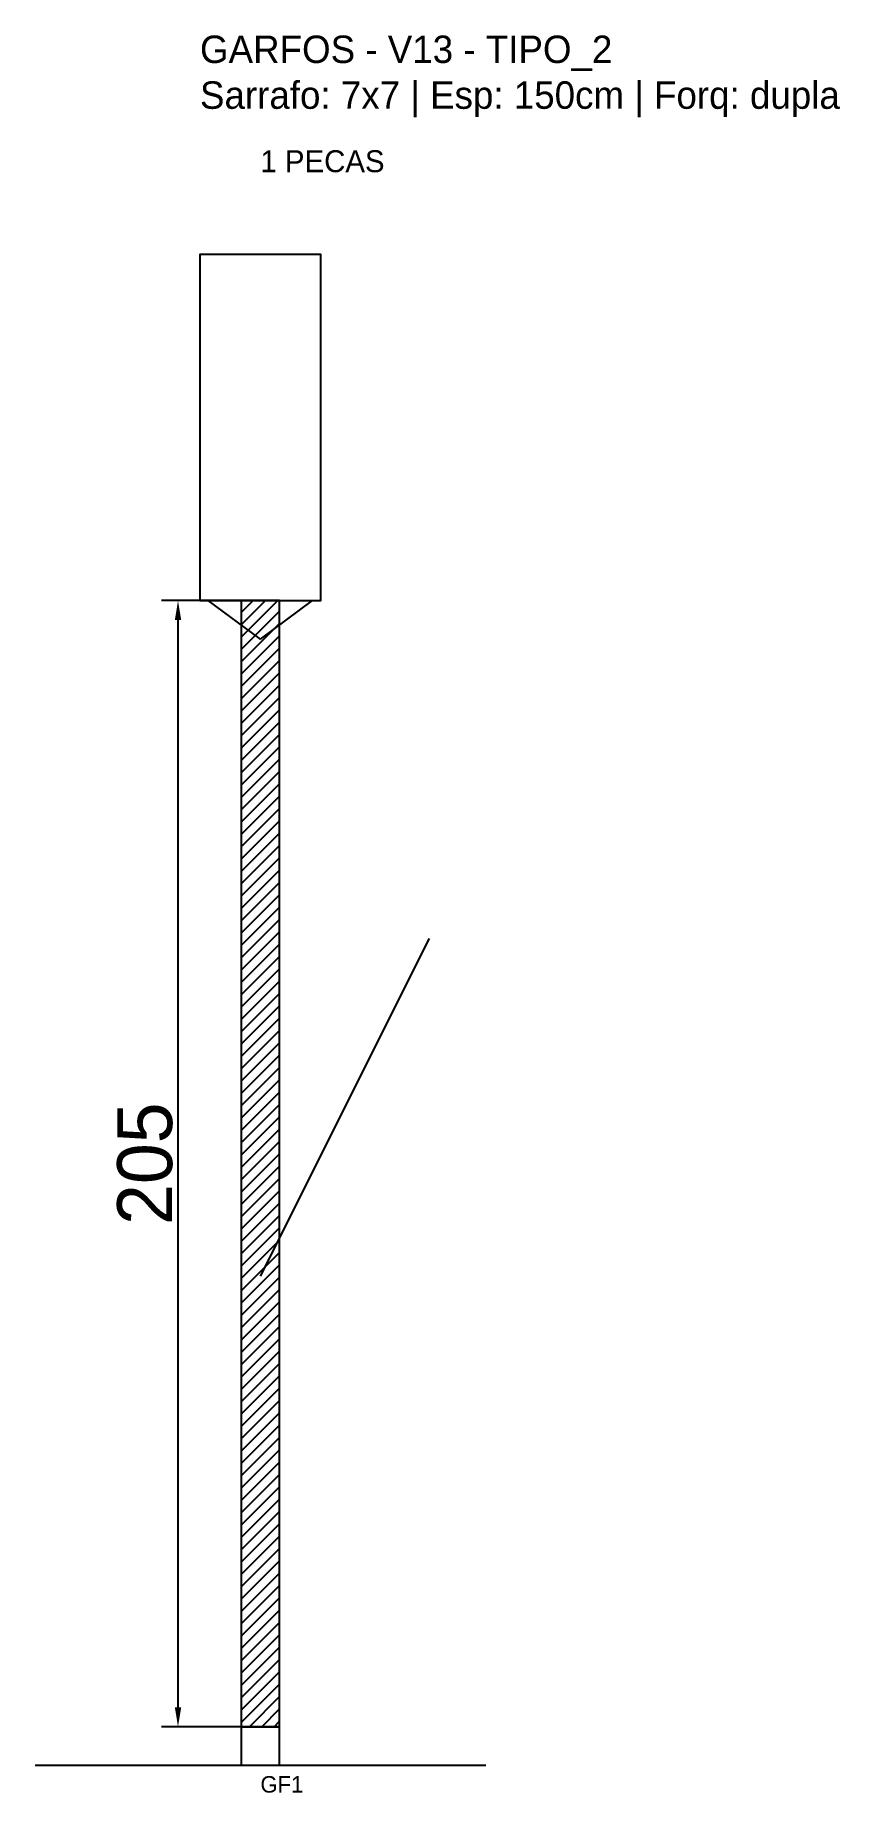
# Model space of a CAD drawing. Header units: metres. Extents: x -30 to 116, y -12 to 308.
import ezdxf

# ---------------------------------------------------------------- set-up
doc = ezdxf.new("R2010")
doc.units = ezdxf.units.M
for name, color, linetype in [('BARRA_ANCORAGEM', 1, 'Continuous'), ('COTA', 241, 'Continuous'), ('GARFOS OK', 3, 'Continuous'), ('NOME DA VIGA', 6, 'Continuous'), ('SARR_7x7', 40, 'Continuous'), ('VIGAS', 3, 'Continuous')]:
    doc.layers.add(name, color=color, linetype=linetype)
doc.dimstyles.new('EZ DXF', dxfattribs={"dimtxt": 10, "dimasz": 3.5, "dimexe": 3, "dimexo": 1.5, "dimgap": 1, "dimtad": 1, "dimdec": 1, "dimdsep": 46, "dimcen": 2.5, "dimazin": 3, "dimtfac": 1, "dimtmove": 0, "dimatfit": 3})

msp = doc.modelspace()

# ---------------------------------------------------------------- hatches: boundary and pattern name
at = {"layer": 'COTA'}
h = msp.add_hatch(dxfattribs=at)
h.set_pattern_fill('ANSI31', scale=0.5)
h.paths.add_polyline_path([(7.5, 0), (14.5, 0), (14.5, 205), (7.5, 205)])

# ---------------------------------------------------------------- linework, layer by layer
at = {"layer": 'BARRA_ANCORAGEM'}
msp.add_line((11, 82), (41.75, 143.5), dxfattribs=at)
at = {"layer": 'GARFOS OK'}
for p, q in [((11, 198), (1.5, 205)), ((1.5, 205), (20.5, 205)), ((11, 198), (20.5, 205))]:
    msp.add_line(p, q, dxfattribs=at)
at = {"layer": 'GARFOS OK', "linetype": 'CONTINUOUS'}
msp.add_line((-30, -7), (52, -7), dxfattribs=at)
at = {"layer": 'GARFOS OK'}
msp.add_lwpolyline([(7.5, 0), (14.5, 0), (14.5, 205), (7.5, 205), (7.5, 0)], dxfattribs=at)
at = {"layer": 'SARR_7x7'}
msp.add_lwpolyline([(7.5, -7), (14.5, -7), (14.5, 0), (7.5, 0), (7.5, -7)], dxfattribs=at)
at = {"layer": 'VIGAS'}
msp.add_lwpolyline([(0, 205), (22, 205), (22, 268), (0, 268), (0, 205)], dxfattribs=at)

# ---------------------------------------------------------------- texts
at = {"layer": 'NOME DA VIGA'}
for s, height, p in [('1 PECAS', 4, (11, 283)), ('GF1', 3, (11, -12))]:
    msp.add_text(s, height=height, dxfattribs=at).set_placement(p)
at = {"layer": 'NOME DA VIGA', "insert": (0, 293), "char_height": 5, "attachment_point": 7}
msp.add_mtext('GARFOS - V13 - TIPO_2\\PSarrafo: 7x7 | Esp: 150cm | Forq: dupla', dxfattribs=at)

# ---------------------------------------------------------------- dimensions: what is measured, and where the dimension line sits
at = {"layer": 'COTA'}
msp.add_linear_dim(base=(-4, 0), p1=(11, 0), p2=(11, 205), angle=90, dimstyle='EZ DXF', dxfattribs=at).render()

doc.saveas('drawing.dxf')
